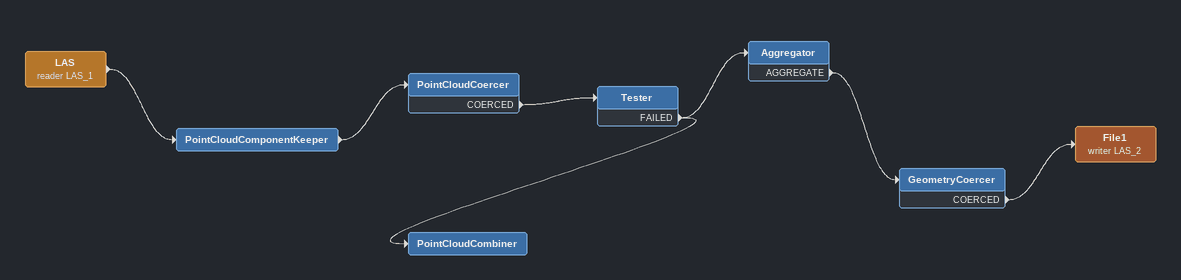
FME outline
LAS (reader LAS_1)
    -> PointCloudComponentKeeper
PointCloudComponentKeeper
    -> PointCloudCoercer
PointCloudCoercer
    COERCED -> Tester
Tester
    FAILED -> PointCloudCombiner
    FAILED -> Aggregator
Aggregator
    AGGREGATE -> GeometryCoercer
GeometryCoercer
    COERCED -> File1 (writer LAS_2)
File1 (writer LAS_2)
PointCloudCombiner
